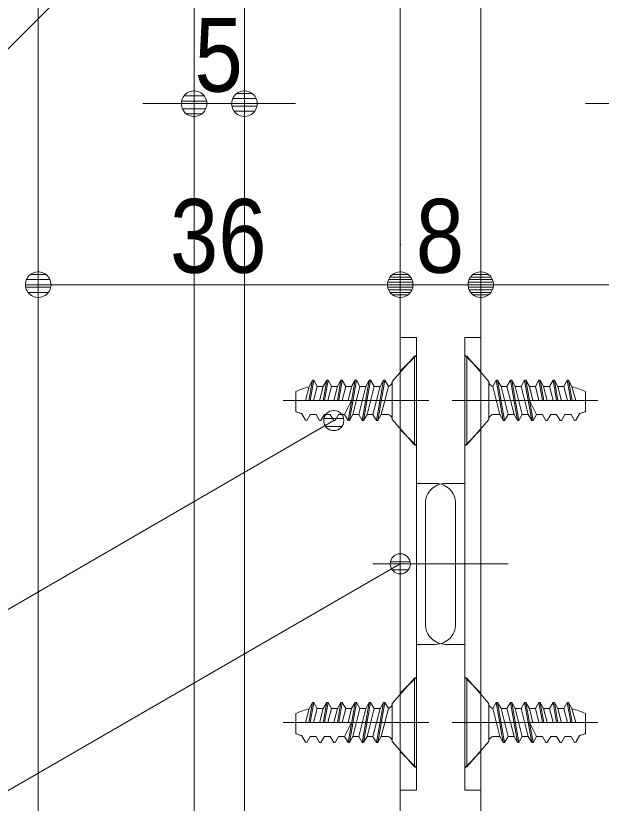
# Model space of a CAD drawing. Units: millimetres, scale not verified. Extents: x -6062 to 6062, y -3045 to 3045.
# Drawn here: x 729.5 to 1020.6, y 212.6 to 603.9 of the extents above; entities that cross this region are included whole.
import ezdxf
from ezdxf.enums import TextEntityAlignment as Align

# ---------------------------------------------------------------- set-up
doc = ezdxf.new("R2010")
doc.units = ezdxf.units.MM
doc.header["$LTSCALE"] = 20
for name, color, linetype, lineweight in [('0-1_2寸法-1', 7, 'Continuous', 9), ('0-2_0', 7, 'Continuous', 9), ('0-3_2寸法-3', 7, 'Continuous', 9), ('0-4_3一般', 7, 'Continuous', 9)]:
    doc.layers.add(name, color=color, linetype=linetype, lineweight=lineweight)
doc.styles.add('ＭＳ Ｐゴシック', font='')
doc.styles.get('ＭＳ Ｐゴシック').set_extended_font_data('MS PGothic')

# ---------------------------------------------------------------- blocks, each defined once
blk = doc.blocks.new('グループ-11')
at = {"layer": '0-4_3一般'}
blk.add_line((54963.7, -37700), (54963.7, 16304.9), dxfattribs=at)
blk = doc.blocks.new('グループ-50')
at = {"layer": '0-4_3一般'}
for p, q in [((54803.7, 4614.9), (54803.7, 5494.9)), ((54803.7, 5494.9), (54823.7, 5494.9)), ((54823.7, 4614.9), (54823.7, 5494.9)), ((55043.7, 5244.9), (54823.7, 5494.9)), ((55043.7, 5244.9), (55043.7, 4864.9)), ((55117, 5254.9), (55082.4, 5194.9)), ((55117, 5254.9), (55130.3, 5254.9)), ((55130.3, 5254.9), (55165, 5194.9)), ((55201, 4854.9), (55130.3, 5254.9)), ((55258.3, 5254.9), (55223.7, 5194.9)), ((55258.3, 5254.9), (55271.7, 5254.9)), ((55271.7, 5254.9), (55306.3, 5194.9)), ((55342.3, 4854.9), (55271.7, 5254.9)), ((55399.7, 5254.9), (55365, 5194.9)), ((55399.7, 5254.9), (55413, 5254.9)), ((55413, 5254.9), (55447.6, 5194.9)), ((55483.7, 4854.9), (55413, 5254.9)), ((55541, 5254.9), (55576.3, 5054.9)), ((55589.7, 5054.9), (55554.3, 5254.9)), ((55682.3, 5254.9), (55647.7, 5194.9)), ((55682.3, 5254.9), (55717.7, 5054.9)), ((55682.3, 5254.9), (55695.7, 5254.9)), ((55695.7, 5254.9), (55730.3, 5194.9)), ((55731, 5054.9), (55695.7, 5254.9)), ((55823.7, 5254.9), (55789, 5194.9)), ((55823.7, 5254.9), (55837, 5254.9)), ((55859.2, 5054.9), (55823.7, 5254.9)), ((55868.8, 5194.9), (55837, 5254.9)), ((55837, 5254.9), (55872.7, 5054.9)), ((55082.4, 5194.9), (55153, 4914.9)), ((55223.7, 5194.9), (55165, 5194.9)), ((55223.7, 5194.9), (55294.4, 4914.9)), ((55306.3, 5194.9), (55365, 5194.9)), ((55365, 5194.9), (55435.7, 4914.9)), ((55447.6, 5194.9), (55506.4, 5194.9)), ((55483, 5054.9), (55447.6, 5194.9)), ((55589, 5194.9), (55647.7, 5194.9)), ((55624.3, 5054.9), (55589, 5194.9)), ((55647.7, 5194.9), (55683, 5054.9)), ((55730.3, 5194.9), (55789, 5194.9)), ((55766.8, 5050.3), (55730.3, 5194.9)), ((55789, 5194.9), (55825, 5054.9)), ((55907.4, 5054.9), (55868.8, 5194.9)), ((56003.7, 4943.3), (56003.7, 5143.3)), ((54783.7, 5054.9), (54735.3, 5054.9)), ((56127.3, 5054.9), (54783.7, 5054.9)), ((55448.3, 5054.9), (55518.3, 4914.9)), ((55541.7, 5054.9), (56003.7, 5054.9)), ((55153, 4914.9), (55093.7, 4914.9)), ((55153, 4914.9), (55187.7, 4854.9)), ((55235.6, 4914.9), (55294.4, 4914.9)), ((55294.4, 4914.9), (55329, 4854.9)), ((55435.7, 4914.9), (55377, 4914.9)), ((55435.7, 4914.9), (55470.3, 4854.9)), ((55483.7, 4854.9), (55518.3, 4914.9)), ((55578.3, 4914.9), (55518.3, 4914.9)), ((55577, 4914.9), (55611.7, 4854.9)), ((55611.7, 4854.9), (55625, 4854.9)), ((55625, 4854.9), (55659.6, 4914.9)), ((55719.6, 4914.9), (55659.6, 4914.9)), ((55718.4, 4914.9), (55753, 4854.9)), ((55766.3, 4854.9), (55801, 4914.9)), ((55861, 4914.9), (55801, 4914.9)), ((55861, 4914.9), (55894.3, 4857.1)), ((55894.3, 4857.1), (55907.7, 4859)), ((55907.7, 4859), (55944.1, 4922.1))]:
    blk.add_line(p, q, dxfattribs=at)
for points in [[(55117, 5254.9), (55187.7, 4854.9), (55201, 4854.9)], [(55258.3, 5254.9), (55329, 4854.9), (55342.3, 4854.9)], [(55399.7, 5254.9), (55470.3, 4854.9), (55483.7, 4854.9)], [(55541, 5254.9), (55506.4, 5194.9), (55541.7, 5054.9)], [(55541, 5254.9), (55554.3, 5254.9), (55589, 5194.9)], [(55201, 4854.9), (55235.6, 4914.9), (55165, 5194.9)], [(55342.3, 4854.9), (55377, 4914.9), (55306.3, 5194.9)], [(54803.7, 4614.9), (54823.7, 4614.9), (55043.7, 4864.9)], [(55753, 4854.9), (55766.3, 4854.9), (55801, 4914.9)]]:
    blk.add_lwpolyline(points, dxfattribs=at)
for centre, radius, start, end in [((55093.7, 5244.9), 50, 180, 218.85337), ((55093.7, 5244.9), 50, 218.85337, 257.70674), ((55633.7, 4319.2), 903.4, 70.33492, 74.8474), ((55633.7, 4319.2), 903.4, 65.82245, 70.33492), ((55855.6, 5314.9), 400, 282.68217, 287.20712), ((55855.6, 5314.9), 400, 287.20712, 291.73206), ((55093.7, 4864.9), 50, 135, 180), ((55093.7, 4864.9), 50, 90, 135)]:
    blk.add_arc(centre, radius, start, end, dxfattribs=at)
blk = doc.blocks.new('グループ-51')
at = {"layer": '0-4_3一般'}
for p, q in [((54303.7, 5494.9), (54083.7, 5244.9)), ((54303.7, 5494.9), (54323.7, 5494.9)), ((54303.7, 5494.9), (54303.7, 4614.9)), ((54323.7, 5494.9), (54323.7, 4614.9)), ((53254.6, 5054.9), (53290.3, 5254.9)), ((53290.3, 5254.9), (53258.6, 5194.9)), ((53303.7, 5254.9), (53268.1, 5054.9)), ((53290.3, 5254.9), (53303.7, 5254.9)), ((53338.3, 5194.9), (53303.7, 5254.9)), ((53431.7, 5254.9), (53396.3, 5054.9)), ((53397, 5194.9), (53431.7, 5254.9)), ((53409.7, 5054.9), (53445, 5254.9)), ((53431.7, 5254.9), (53445, 5254.9)), ((53479.6, 5194.9), (53445, 5254.9)), ((53573, 5254.9), (53537.7, 5054.9)), ((53551, 5054.9), (53586.3, 5254.9)), ((53714.3, 5254.9), (53643.7, 4854.9)), ((53679.7, 5194.9), (53714.3, 5254.9)), ((53714.3, 5254.9), (53727.7, 5254.9)), ((53762.3, 5194.9), (53727.7, 5254.9)), ((53855.7, 5254.9), (53785, 4854.9)), ((53821, 5194.9), (53855.7, 5254.9)), ((53855.7, 5254.9), (53869, 5254.9)), ((53903.6, 5194.9), (53869, 5254.9)), ((53997, 5254.9), (53926.3, 4854.9)), ((53962.4, 5194.9), (53997, 5254.9)), ((53997, 5254.9), (54010.3, 5254.9)), ((54045, 5194.9), (54010.3, 5254.9)), ((54083.7, 4864.9), (54083.7, 5244.9)), ((53258.6, 5194.9), (53219.9, 5054.9)), ((53302.3, 5054.9), (53338.3, 5194.9)), ((53338.3, 5194.9), (53397, 5194.9)), ((53397, 5194.9), (53360.5, 5050.3)), ((53444.3, 5054.9), (53479.6, 5194.9)), ((53479.6, 5194.9), (53538.4, 5194.9)), ((53538.4, 5194.9), (53503, 5054.9)), ((53621, 5194.9), (53679.7, 5194.9)), ((53679.7, 5194.9), (53644.4, 5054.9)), ((53691.6, 4914.9), (53762.3, 5194.9)), ((53762.3, 5194.9), (53821, 5194.9)), ((53833, 4914.9), (53903.6, 5194.9)), ((53962.4, 5194.9), (53903.6, 5194.9)), ((53974.3, 4914.9), (54045, 5194.9)), ((53123.7, 5143.3), (53123.7, 4943.3)), ((54343.7, 5054.9), (53000, 5054.9)), ((53123.7, 5054.9), (53585.6, 5054.9)), ((53609, 4914.9), (53679, 5054.9)), ((54392, 5054.9), (54343.7, 5054.9)), ((53183.2, 4922.1), (53219.7, 4859)), ((53219.7, 4859), (53233, 4857.1)), ((53233, 4857.1), (53266.4, 4914.9)), ((53326.4, 4914.9), (53266.4, 4914.9)), ((53326.4, 4914.9), (53361, 4854.9)), ((53374.3, 4854.9), (53409, 4914.9)), ((53467.7, 4914.9), (53407.7, 4914.9)), ((53467.7, 4914.9), (53502.3, 4854.9)), ((53502.3, 4854.9), (53515.7, 4854.9)), ((53515.7, 4854.9), (53550.3, 4914.9)), ((53609, 4914.9), (53549.1, 4914.9)), ((53609, 4914.9), (53643.7, 4854.9)), ((53657, 4854.9), (53691.6, 4914.9)), ((53750.4, 4914.9), (53691.6, 4914.9)), ((53798.3, 4854.9), (53833, 4914.9)), ((53833, 4914.9), (53891.7, 4914.9)), ((53939.7, 4854.9), (53974.3, 4914.9)), ((54033.7, 4914.9), (53974.3, 4914.9))]:
    blk.add_line(p, q, dxfattribs=at)
for points in [[(53538.4, 5194.9), (53573, 5254.9), (53586.3, 5254.9)], [(53585.6, 5054.9), (53621, 5194.9), (53586.3, 5254.9)], [(53643.7, 4854.9), (53657, 4854.9), (53727.7, 5254.9)], [(53785, 4854.9), (53798.3, 4854.9), (53869, 5254.9)], [(53926.3, 4854.9), (53939.7, 4854.9), (54010.3, 5254.9)], [(53821, 5194.9), (53750.4, 4914.9), (53785, 4854.9)], [(53962.4, 5194.9), (53891.7, 4914.9), (53926.3, 4854.9)], [(53326.4, 4914.9), (53361, 4854.9), (53374.3, 4854.9)], [(54083.7, 4864.9), (54303.7, 4614.9), (54323.7, 4614.9)]]:
    blk.add_lwpolyline(points, dxfattribs=at)
for centre, radius, start, end in [((54033.7, 5244.9), 50, 321.14663, 0), ((53493.7, 4319.2), 903.4, 109.66508, 114.17755), ((53493.7, 4319.2), 903.4, 105.1526, 109.66508), ((54033.7, 5244.9), 50, 282.29326, 321.14663), ((53271.8, 5314.9), 400, 248.26794, 252.79288), ((53271.8, 5314.9), 400, 252.79288, 257.31783), ((54033.7, 4864.9), 50, 45, 90), ((54033.7, 4864.9), 50, 0, 45)]:
    blk.add_arc(centre, radius, start, end, dxfattribs=at)
blk = doc.blocks.new('グループ-52')
at = {"layer": '0-4_3一般'}
for p, q in [((54803.7, 8694.9), (54823.7, 8694.9)), ((54803.7, 7814.9), (54803.7, 8694.9)), ((55043.7, 8444.9), (54823.7, 8694.9)), ((54823.7, 7814.9), (54823.7, 8694.9)), ((55117, 8454.9), (55130.3, 8454.9)), ((55117, 8454.9), (55187.7, 8054.9)), ((55258.3, 8454.9), (55271.7, 8454.9)), ((55258.3, 8454.9), (55329, 8054.9)), ((55399.7, 8454.9), (55413, 8454.9)), ((55399.7, 8454.9), (55470.3, 8054.9)), ((55541, 8454.9), (55506.4, 8394.9)), ((55541, 8454.9), (55576.3, 8254.9)), ((55541, 8454.9), (55554.3, 8454.9)), ((55589.7, 8254.9), (55554.3, 8454.9)), ((55554.3, 8454.9), (55589, 8394.9)), ((55682.3, 8454.9), (55717.7, 8254.9)), ((55731, 8254.9), (55695.7, 8454.9)), ((55859.2, 8254.9), (55823.7, 8454.9)), ((55823.7, 8454.9), (55837, 8454.9)), ((55837, 8454.9), (55872.7, 8254.9)), ((55868.8, 8394.9), (55837, 8454.9)), ((55043.7, 8444.9), (55043.7, 8064.9)), ((55235.6, 8114.9), (55165, 8394.9)), ((55223.7, 8394.9), (55165, 8394.9)), ((55377, 8114.9), (55306.3, 8394.9)), ((55306.3, 8394.9), (55365, 8394.9)), ((55483, 8254.9), (55447.6, 8394.9)), ((55447.6, 8394.9), (55506.4, 8394.9)), ((55506.4, 8394.9), (55541.7, 8254.9)), ((55624.3, 8254.9), (55589, 8394.9)), ((55589, 8394.9), (55647.7, 8394.9)), ((55766.8, 8250.3), (55730.3, 8394.9)), ((55730.3, 8394.9), (55789, 8394.9)), ((55907.4, 8254.9), (55868.8, 8394.9)), ((56003.7, 8143.3), (56003.7, 8343.3)), ((54783.7, 8254.9), (54735.3, 8254.9)), ((56127.3, 8254.9), (54783.7, 8254.9)), ((55448.3, 8254.9), (55518.3, 8114.9)), ((55541.7, 8254.9), (56003.7, 8254.9)), ((54823.7, 7814.9), (55043.7, 8064.9)), ((55153, 8114.9), (55093.7, 8114.9)), ((55153, 8114.9), (55187.7, 8054.9)), ((55201, 8054.9), (55235.6, 8114.9)), ((55235.6, 8114.9), (55294.4, 8114.9)), ((55294.4, 8114.9), (55329, 8054.9)), ((55342.3, 8054.9), (55377, 8114.9)), ((55435.7, 8114.9), (55377, 8114.9)), ((55435.7, 8114.9), (55470.3, 8054.9)), ((55483.7, 8054.9), (55518.3, 8114.9)), ((55578.3, 8114.9), (55518.3, 8114.9)), ((55719.6, 8114.9), (55659.6, 8114.9)), ((55718.4, 8114.9), (55753, 8054.9)), ((55766.3, 8054.9), (55801, 8114.9)), ((55861, 8114.9), (55801, 8114.9)), ((55861, 8114.9), (55894.3, 8057.1)), ((55907.7, 8059), (55944.1, 8122.1)), ((55187.7, 8054.9), (55201, 8054.9)), ((55329, 8054.9), (55342.3, 8054.9)), ((55470.3, 8054.9), (55483.7, 8054.9)), ((55894.3, 8057.1), (55907.7, 8059)), ((54803.7, 7814.9), (54823.7, 7814.9))]:
    blk.add_line(p, q, dxfattribs=at)
for points in [[(55117, 8454.9), (55082.4, 8394.9), (55153, 8114.9)], [(55201, 8054.9), (55130.3, 8454.9), (55165, 8394.9)], [(55258.3, 8454.9), (55223.7, 8394.9), (55294.4, 8114.9)], [(55342.3, 8054.9), (55271.7, 8454.9), (55306.3, 8394.9)], [(55399.7, 8454.9), (55365, 8394.9), (55435.7, 8114.9)], [(55483.7, 8054.9), (55413, 8454.9), (55447.6, 8394.9)], [(55682.3, 8454.9), (55647.7, 8394.9), (55683, 8254.9)], [(55682.3, 8454.9), (55695.7, 8454.9), (55730.3, 8394.9)], [(55823.7, 8454.9), (55789, 8394.9), (55825, 8254.9)], [(55577, 8114.9), (55611.7, 8054.9), (55625, 8054.9), (55659.6, 8114.9)], [(55753, 8054.9), (55766.3, 8054.9), (55801, 8114.9)]]:
    blk.add_lwpolyline(points, dxfattribs=at)
for centre, radius, start, end in [((55093.7, 8444.9), 50, 180, 218.85337), ((55093.7, 8444.9), 50, 218.85337, 257.70674), ((55633.7, 7519.2), 903.4, 70.33492, 74.8474), ((55633.7, 7519.2), 903.4, 65.82245, 70.33492), ((55855.6, 8514.9), 400, 287.20712, 291.73206), ((55093.7, 8064.9), 50, 135, 180), ((55093.7, 8064.9), 50, 90, 135), ((55855.6, 8514.9), 400, 282.68217, 287.20712)]:
    blk.add_arc(centre, radius, start, end, dxfattribs=at)
blk = doc.blocks.new('グループ-53')
at = {"layer": '0-4_3一般'}
for p, q in [((54303.7, 8694.9), (54083.7, 8444.9)), ((54303.7, 8694.9), (54303.7, 7814.9)), ((54303.7, 8694.9), (54323.7, 8694.9)), ((54323.7, 8694.9), (54323.7, 7814.9)), ((53254.6, 8254.9), (53290.3, 8454.9)), ((53290.3, 8454.9), (53258.6, 8394.9)), ((53303.7, 8454.9), (53268.1, 8254.9)), ((53290.3, 8454.9), (53303.7, 8454.9)), ((53431.7, 8454.9), (53396.3, 8254.9)), ((53409.7, 8254.9), (53445, 8454.9)), ((53573, 8454.9), (53537.7, 8254.9)), ((53538.4, 8394.9), (53573, 8454.9)), ((53551, 8254.9), (53586.3, 8454.9)), ((53573, 8454.9), (53586.3, 8454.9)), ((53621, 8394.9), (53586.3, 8454.9)), ((53657, 8054.9), (53727.7, 8454.9)), ((53714.3, 8454.9), (53727.7, 8454.9)), ((53798.3, 8054.9), (53869, 8454.9)), ((53855.7, 8454.9), (53869, 8454.9)), ((53939.7, 8054.9), (54010.3, 8454.9)), ((53997, 8454.9), (54010.3, 8454.9)), ((53258.6, 8394.9), (53219.9, 8254.9)), ((53338.3, 8394.9), (53397, 8394.9)), ((53397, 8394.9), (53360.5, 8250.3)), ((53479.6, 8394.9), (53538.4, 8394.9)), ((53538.4, 8394.9), (53503, 8254.9)), ((53585.6, 8254.9), (53621, 8394.9)), ((53621, 8394.9), (53679.7, 8394.9)), ((53679.7, 8394.9), (53644.4, 8254.9)), ((53821, 8394.9), (53750.4, 8114.9)), ((53762.3, 8394.9), (53821, 8394.9)), ((53962.4, 8394.9), (53891.7, 8114.9)), ((53962.4, 8394.9), (53903.6, 8394.9)), ((54083.7, 8064.9), (54083.7, 8444.9)), ((53123.7, 8343.3), (53123.7, 8143.3)), ((54343.7, 8254.9), (53000, 8254.9)), ((53123.7, 8254.9), (53585.6, 8254.9)), ((53609, 8114.9), (53679, 8254.9)), ((54392, 8254.9), (54343.7, 8254.9)), ((53183.2, 8122.1), (53219.7, 8059)), ((53233, 8057.1), (53266.4, 8114.9)), ((53326.4, 8114.9), (53266.4, 8114.9)), ((53326.4, 8114.9), (53361, 8054.9)), ((53374.3, 8054.9), (53409, 8114.9)), ((53467.7, 8114.9), (53407.7, 8114.9)), ((53609, 8114.9), (53549.1, 8114.9)), ((53609, 8114.9), (53643.7, 8054.9)), ((53657, 8054.9), (53691.6, 8114.9)), ((53750.4, 8114.9), (53691.6, 8114.9)), ((53750.4, 8114.9), (53785, 8054.9)), ((53798.3, 8054.9), (53833, 8114.9)), ((53833, 8114.9), (53891.7, 8114.9)), ((53891.7, 8114.9), (53926.3, 8054.9)), ((53939.7, 8054.9), (53974.3, 8114.9)), ((54033.7, 8114.9), (53974.3, 8114.9)), ((54083.7, 8064.9), (54303.7, 7814.9)), ((53219.7, 8059), (53233, 8057.1)), ((53643.7, 8054.9), (53657, 8054.9)), ((53785, 8054.9), (53798.3, 8054.9)), ((53926.3, 8054.9), (53939.7, 8054.9)), ((54303.7, 7814.9), (54323.7, 7814.9))]:
    blk.add_line(p, q, dxfattribs=at)
for points in [[(53302.3, 8254.9), (53338.3, 8394.9), (53303.7, 8454.9)], [(53397, 8394.9), (53431.7, 8454.9), (53445, 8454.9)], [(53444.3, 8254.9), (53479.6, 8394.9), (53445, 8454.9)], [(53679.7, 8394.9), (53714.3, 8454.9), (53643.7, 8054.9)], [(53691.6, 8114.9), (53762.3, 8394.9), (53727.7, 8454.9)], [(53821, 8394.9), (53855.7, 8454.9), (53785, 8054.9)], [(53833, 8114.9), (53903.6, 8394.9), (53869, 8454.9)], [(53962.4, 8394.9), (53997, 8454.9), (53926.3, 8054.9)], [(53974.3, 8114.9), (54045, 8394.9), (54010.3, 8454.9)], [(53326.4, 8114.9), (53361, 8054.9), (53374.3, 8054.9)], [(53467.7, 8114.9), (53502.3, 8054.9), (53515.7, 8054.9), (53550.3, 8114.9)]]:
    blk.add_lwpolyline(points, dxfattribs=at)
for centre, radius, start, end in [((53493.7, 7519.2), 903.4, 105.1526, 109.66508), ((54033.7, 8444.9), 50, 282.29326, 321.14663), ((54033.7, 8444.9), 50, 321.14663, 0), ((53493.7, 7519.2), 903.4, 109.66508, 114.17755), ((53271.8, 8514.9), 400, 248.26794, 252.79288), ((53271.8, 8514.9), 400, 252.79288, 257.31783), ((54033.7, 8064.9), 50, 45, 90), ((54033.7, 8064.9), 50, 0, 45)]:
    blk.add_arc(centre, radius, start, end, dxfattribs=at)
blk = doc.blocks.new('グループ-69')
at = {"layer": '0-4_3一般'}
for p, q in [((54803.7, 7431.3), (54803.7, 8881.3)), ((54963.7, 8881.3), (54803.7, 8881.3)), ((54963.7, 8521.3), (54963.7, 8881.3)), ((54803.7, 8704.9), (54963.7, 8544.9)), ((54963.7, 4381.3), (54963.7, 8521.3)), ((54678.8, 8254.9), (55093.8, 8254.9)), ((54963.7, 7964.9), (54803.7, 7804.9)), ((54803.7, 7431.3), (54613.7, 7431.3)), ((54803.7, 7431.3), (54803.7, 5831.3)), ((54413.7, 7231.3), (54413.7, 6031.3)), ((54238.1, 6631.3), (55236.1, 6631.3)), ((54803.7, 5831.3), (54613.7, 5831.3)), ((54803.7, 4381.3), (54803.7, 5831.3)), ((54803.7, 5504.9), (54963.7, 5344.9)), ((54678.8, 5054.9), (55132.8, 5054.9)), ((54963.7, 4764.9), (54803.7, 4604.9)), ((54803.7, 4381.3), (54963.7, 4381.3))]:
    blk.add_line(p, q, dxfattribs=at)
for centre, start, end in [((54613.7, 7231.3), 135, 180), ((54613.7, 7231.3), 90, 135), ((54613.7, 6031.3), 180, 225), ((54613.7, 6031.3), 225, 270)]:
    blk.add_arc(centre, 200, start, end, dxfattribs=at)
blk = doc.blocks.new('グループ-75')
at = {"layer": '0-4_3一般'}
for p, q in [((52113.7, 13704.9), (52113.7, -35100)), ((52613.7, -35100), (52613.7, 13704.9))]:
    blk.add_line(p, q, dxfattribs=at)
blk.add_lwpolyline([(54163.7, 16304.9), (54163.7, -37700), (50563.7, -37700), (50563.7, 16304.9)], close=True, dxfattribs=at)
blk = doc.blocks.new('グループ-102')
at = {"layer": '0-4_3一般'}
for p, q in [((54323.7, 8881.3), (54163.7, 8881.3)), ((54163.7, 8881.3), (54163.7, 8521.3)), ((54323.7, 8881.3), (54323.7, 7431.3)), ((54163.7, 8544.9), (54323.7, 8704.9)), ((54163.7, 8521.3), (54163.7, 4381.3)), ((54033.5, 8254.9), (54448.5, 8254.9)), ((54323.7, 7804.9), (54163.7, 7964.9)), ((54323.7, 5831.3), (54323.7, 7431.3)), ((54513.7, 7431.3), (54323.7, 7431.3)), ((54713.7, 6031.3), (54713.7, 7231.3)), ((53891.2, 6631.3), (54889.2, 6631.3)), ((54323.7, 5831.3), (54323.7, 4381.3)), ((54513.7, 5831.3), (54323.7, 5831.3)), ((54163.7, 5344.9), (54323.7, 5504.9)), ((53994.5, 5054.9), (54448.5, 5054.9)), ((54323.7, 4604.9), (54163.7, 4764.9)), ((54163.7, 4381.3), (54323.7, 4381.3))]:
    blk.add_line(p, q, dxfattribs=at)
for centre, start, end in [((54513.7, 7231.3), 45, 90), ((54513.7, 7231.3), 0, 45), ((54513.7, 6031.3), 315, 0), ((54513.7, 6031.3), 270, 315)]:
    blk.add_arc(centre, 200, start, end, dxfattribs=at)
blk = doc.blocks.new('グループ-103')
at = {"layer": '0-4_3一般'}
for name in ['グループ-75', 'グループ-11', 'グループ-102', 'グループ-69', 'グループ-53', 'グループ-52', 'グループ-51', 'グループ-50']:
    blk.add_blockref(name, (0, 0), dxfattribs=at)
blk = doc.blocks.new('グループ-104')
at = {"layer": '0-4_3一般'}
blk.add_blockref('グループ-103', (0, 0), dxfattribs=at)
blk = doc.blocks.new('_Dot')
at = {"layer": '0-2_0'}
for p, q in [((-10, 0), (-20, 0)), ((9.78, 2), (-9.78, 2)), ((7.99, 6), (-7.99, 6)), ((9.16, -3.98), (-9.16, -3.98)), ((6, -7.98), (-6, -7.98))]:
    blk.add_line(p, q, dxfattribs=at)
for points in [[(10, 0), (9.92, 1.25), (9.69, 2.49), (9.3, 3.68), (8.76, 4.82), (8.09, 5.88), (7.29, 6.85), (6.37, 7.71), (5.36, 8.44), (4.26, 9.05), (3.09, 9.51), (1.87, 9.82), (0.63, 9.98), (-0.63, 9.98), (-1.87, 9.82), (-3.09, 9.51), (-4.26, 9.05), (-5.36, 8.44), (-6.37, 7.71), (-7.29, 6.85), (-8.09, 5.88), (-8.76, 4.82), (-9.3, 3.68), (-9.69, 2.49), (-9.92, 1.25), (-10, 0), (0, 0)], [(-10, 0), (-9.92, -1.25), (-9.69, -2.49), (-9.3, -3.68), (-8.76, -4.82), (-8.09, -5.88), (-7.29, -6.85), (-6.37, -7.71), (-5.36, -8.44), (-4.26, -9.05), (-3.09, -9.51), (-1.87, -9.82), (-0.63, -9.98), (0.63, -9.98), (1.87, -9.82), (3.09, -9.51), (4.26, -9.05), (5.36, -8.44), (6.37, -7.71), (7.29, -6.85), (8.09, -5.88), (8.76, -4.82), (9.3, -3.68), (9.69, -2.49), (9.92, -1.25), (10, 0), (0, 0)]]:
    blk.add_lwpolyline(points, close=True, dxfattribs=at)

msp = doc.modelspace()

# ---------------------------------------------------------------- linework, layer by layer
at = {"layer": '0-1_2寸法-1'}
for p, q in [((818.18, 580.25), (818.38, 580.25)), ((843.18, 580.25), (843.38, 580.25)), ((805.47, 560.25), (792.76, 560.25)), ((843.18, 560.25), (818.18, 560.25)), ((855.9, 560.25), (868.61, 560.25)), ((1025.47, 560.25), (1012.76, 560.25)), ((740.68, 490.25), (740.88, 490.25)), ((920.68, 474.06), (920.68, 490.25)), ((920.68, 490.25), (920.88, 490.25)), ((960.68, 490.25), (960.88, 490.25)), ((960.68, 490.25), (960.88, 490.25)), ((907.97, 470.25), (753.4, 470.25)), ((933.4, 470.25), (947.97, 470.25)), ((1127.97, 470.25), (973.4, 470.25))]:
    msp.add_line(p, q, dxfattribs=at)
at = {"layer": '0-3_2寸法-3'}
for p, q in [((887.81, 407.74), (887.43, 407.74)), ((887.81, 407.74), (887.43, 407.74)), ((892.51, 403.74), (882.72, 403.74)), ((891.61, 399.74), (883.62, 399.74)), ((920.86, 336.56), (920.51, 336.56)), ((920.86, 336.56), (920.51, 336.56)), ((925.58, 332.56), (915.79, 332.56)), ((924.68, 328.56), (916.69, 328.56))]:
    msp.add_line(p, q, dxfattribs=at)
for points in [[(778.43, 640.25), (678.43, 540.25), (451.55, 540.25)], [(887.62, 402.75), (678.43, 281.59), (392.13, 281.59)], [(920.68, 331.56), (678.43, 191.7), (332.13, 191.7)]]:
    msp.add_lwpolyline(points, dxfattribs=at)
for centre in [(887.62, 402.75), (887.62, 402.75), (920.68, 331.56), (920.68, 331.56)]:
    msp.add_circle(centre, 5.01, dxfattribs=at)

# ---------------------------------------------------------------- block references
at = {"layer": '0-1_2寸法-1', "xscale": 0.6356201, "yscale": 0.6356201}
for p in [(818.18, 560.25), (920.68, 470.25), (960.68, 470.25)]:
    msp.add_blockref('_Dot', p, dxfattribs=at)
at = {"layer": '0-1_2寸法-1', "xscale": 0.6356201, "yscale": 0.6356201, "rotation": 180}
for p in [(843.18, 560.25), (740.68, 470.25), (920.68, 470.25), (960.68, 470.25)]:
    msp.add_blockref('_Dot', p, dxfattribs=at)
at = {"layer": '0-4_3一般', "xscale": 0.05, "yscale": 0.05}
msp.add_blockref('グループ-104', (-1787.5, 0), dxfattribs=at)

# ---------------------------------------------------------------- texts
at = {"layer": '0-1_2寸法-1', "style": 'ＭＳ Ｐゴシック', "width": 0.9}
for s, p in [('5', (818.39, 555.19)), ('36', (806.19, 465.19)), ('8', (928.39, 465.19))]:
    msp.add_text(s, height=36.66, dxfattribs=at).set_placement(p, align=Align.BOTTOM_LEFT)

doc.saveas('drawing.dxf')
